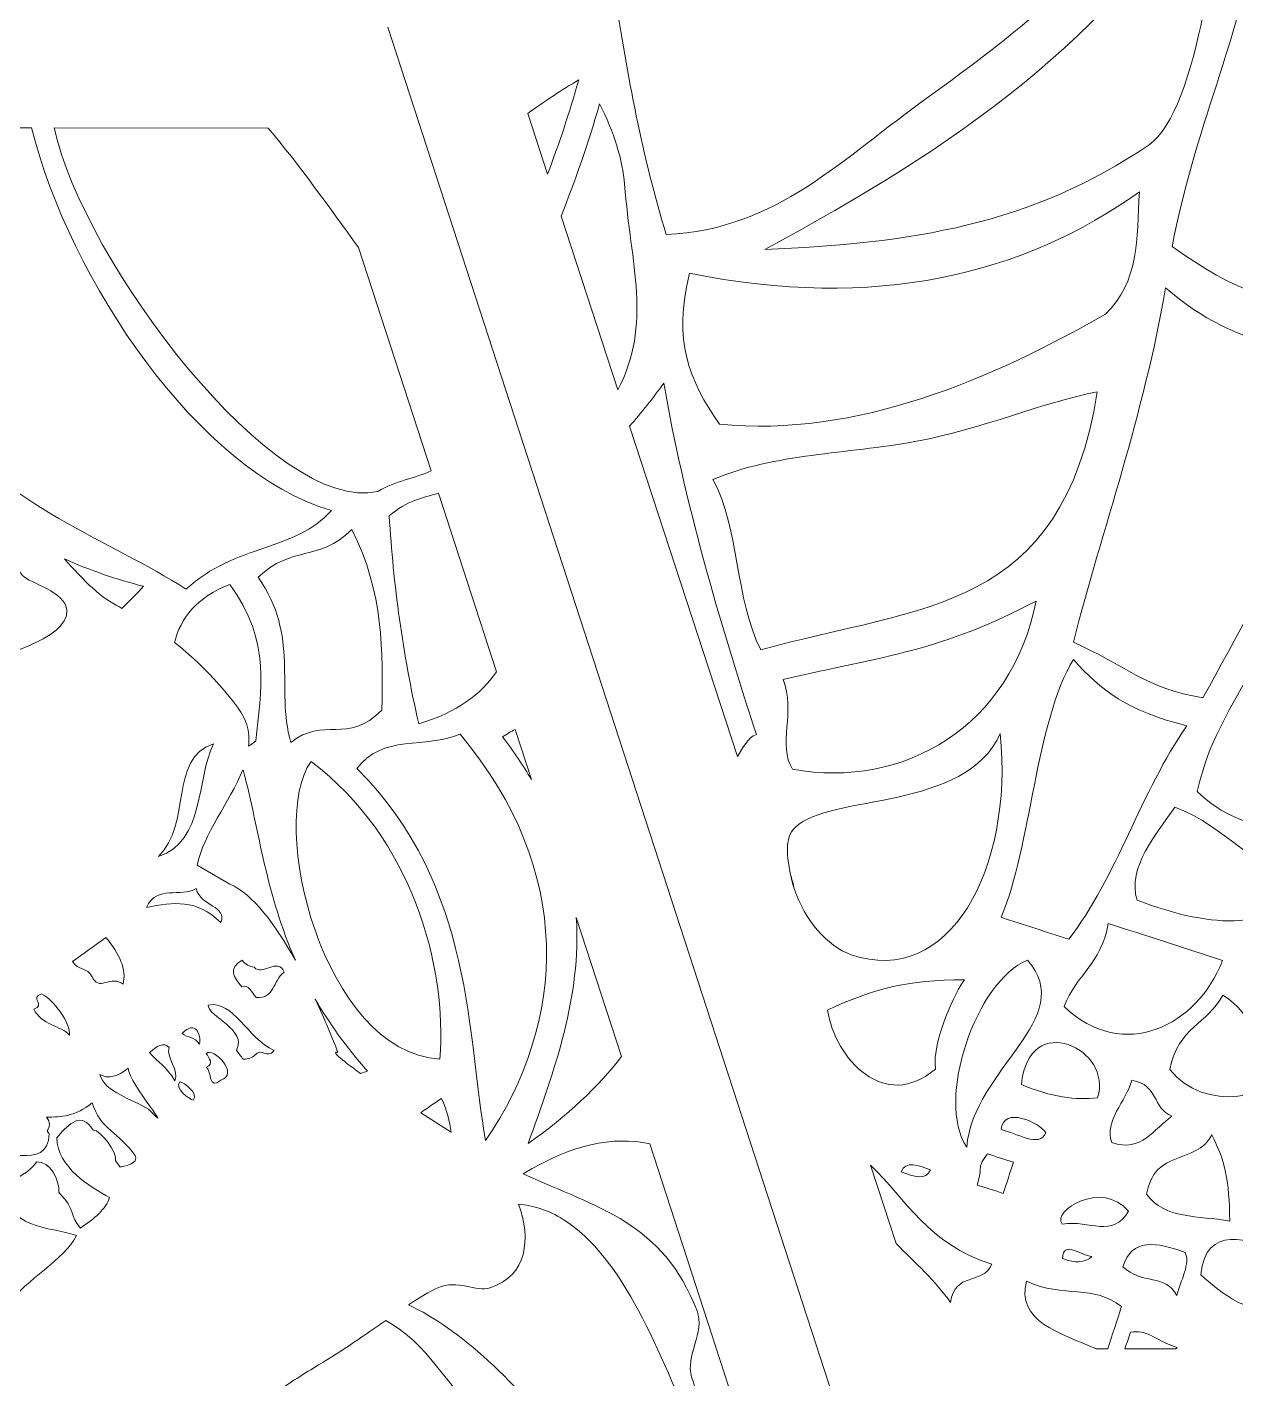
# Model space of a CAD drawing. Header units: millimetres. Extents: x -210 to 134, y -139 to 86.
# Drawn here: x -62.95 to -38.76, y -35.09 to -8.03 of the extents above; entities that cross this region are included whole.
import ezdxf

# ---------------------------------------------------------------- set-up
doc = ezdxf.new("R2010")
doc.units = ezdxf.units.MM
doc.header["$MEASUREMENT"] = 0
doc.layers.add('Side 1 Detail', color=7, linetype='Continuous')
doc.layers.add('Side 1 Scoring', color=7, linetype='Continuous')

msp = doc.modelspace()

# ---------------------------------------------------------------- linework, layer by layer
at = {"layer": 'Side 1 Detail', "color": 250, "lineweight": 9}
for points, knots in [([(-50.1583, -12.1824), (-47.9421, -12.0773), (-46.6474, -10.6686), (-44.8925, -9.4126), (-44.8925, -9.4126), (-42.5795, -7.7575), (-40.6751, -6.057), (-39.0269, -3.7361), (-39.0269, -3.7361), (-42.4372, -5.163), (-45.7241, -6.6379), (-49.739, -6.2823)], [0, 0, 0, 0, 0.25, 0.25, 0.25, 0.25, 0.5, 0.5, 0.5, 0.5, 1, 1, 1, 1]), ([(-40.4966, -10.3817), (-39.5168, -9.7068), (-39.0583, -6.0136), (-39.1231, -4.7393), (-39.1231, -4.7393), (-41.2807, -8.2846), (-44.3485, -10.4123), (-48.1863, -12.4783), (-48.1863, -12.4783), (-45.2873, -12.3657), (-42.8231, -11.9833), (-40.4966, -10.3817)], [0, 0, 0, 0, 0.25, 0.25, 0.25, 0.25, 0.5, 0.5, 0.5, 0.5, 1, 1, 1, 1]), ([(-33.3325, -7.4251), (-34.344, -7.3979), (-35.4075, -6.7082), (-36.2392, -6.8246), (-36.2392, -6.8246), (-36.6646, -6.2321), (-37.7605, -5.9812), (-38.1853, -5.388), (-38.1853, -5.388), (-38.6238, -8.2181), (-39.5093, -9.7578), (-40.0343, -12.4167), (-40.0343, -12.4167), (-35.1264, -16.0247), (-32.7565, -10.7716), (-31.0202, -7.0272), (-31.0202, -7.0272), (-31.8105, -6.9342), (-32.3703, -7.4499), (-33.3325, -7.4251)], [0, 0, 0, 0, 0.1666667, 0.1666667, 0.1666667, 0.1666667, 0.3333333, 0.3333333, 0.3333333, 0.3333333, 0.5, 0.5, 0.5, 0.5, 0.6666667, 0.6666667, 0.6666667, 0.6666667, 1, 1, 1, 1]), ([(-50.9906, -11.1751), (-51.0254, -10.7082), (-51.2053, -10.1188), (-51.4909, -9.5666), (-51.4909, -9.5666), (-51.7196, -10.3565), (-51.979, -11.0996), (-52.2608, -11.8093)], [0, 0, 0, 0, 0.3333333, 0.3333333, 0.3333333, 0.3333333, 1, 1, 1, 1]), ([(-64.6666, -15.8833), (-63.3823, -17.6284), (-61.299, -18.2909), (-59.7681, -19.281), (-59.7681, -19.281), (-58.77, -18.3645), (-57.5894, -18.5288), (-56.859, -17.7068), (-56.859, -17.7068), (-59.53, -16.9234), (-62.0911, -13.0886), (-62.86, -10.0468)], [0, 0, 0, 0, 0.25, 0.25, 0.25, 0.25, 0.5, 0.5, 0.5, 0.5, 1, 1, 1, 1]), ([(-62.4042, -10.047), (-61.8278, -12.7278), (-57.9756, -17.8121), (-55.9295, -17.3237), (-55.9295, -17.3237), (-55.5843, -17.1155), (-55.1657, -17.057), (-54.8629, -16.9103)], [0, 0, 0, 0, 0.3333333, 0.3333333, 0.3333333, 0.3333333, 1, 1, 1, 1]), ([(-41.3696, -13.7747), (-40.6899, -13.1284), (-40.7453, -12.2779), (-40.6882, -11.3236), (-40.6882, -11.3236), (-43.0053, -12.9868), (-45.9832, -13.7107), (-49.6929, -12.9545), (-49.6929, -12.9545), (-50.0257, -14.3091), (-49.7011, -15.1008), (-49.0927, -15.9751), (-49.0927, -15.9751), (-46.347, -16.2559), (-43.6067, -15.058), (-41.3696, -13.7747)], [0, 0, 0, 0, 0.2, 0.2, 0.2, 0.2, 0.4, 0.4, 0.4, 0.4, 0.6, 0.6, 0.6, 0.6, 1, 1, 1, 1]), ([(-42.0107, -20.3445), (-40.9913, -20.7893), (-40.5562, -21.2771), (-39.4166, -21.4525), (-39.4166, -21.4525), (-38.0306, -18.9534), (-37.0481, -16.9842), (-35.6404, -14.5278), (-35.6404, -14.5278), (-37.2365, -14.5895), (-38.6931, -14.5292), (-40.1641, -13.2469), (-40.1641, -13.2469), (-40.6058, -15.8166), (-41.4265, -18.0625), (-42.0107, -20.3445)], [0, 0, 0, 0, 0.2, 0.2, 0.2, 0.2, 0.4, 0.4, 0.4, 0.4, 0.6, 0.6, 0.6, 0.6, 1, 1, 1, 1]), ([(-48.3544, -22.1897), (-49.0972, -19.9084), (-49.8107, -17.4775), (-50.2045, -15.1545), (-50.2045, -15.1545), (-50.4242, -15.459), (-50.6544, -15.7429), (-50.8897, -16.0172)], [0, 0, 0, 0, 0.3333333, 0.3333333, 0.3333333, 0.3333333, 1, 1, 1, 1]), ([(-41.5308, -15.3306), (-42.6047, -15.5273), (-43.8131, -16.0764), (-45.1856, -16.3258), (-45.1856, -16.3258), (-46.5416, -16.5722), (-47.9751, -16.5615), (-49.2223, -17.082), (-49.2223, -17.082), (-48.6762, -18.1042), (-48.7885, -19.4623), (-48.2635, -20.4958), (-48.2635, -20.4958), (-45.0261, -19.5945), (-42.2412, -19.7547), (-41.5308, -15.3306)], [0, 0, 0, 0, 0.2, 0.2, 0.2, 0.2, 0.4, 0.4, 0.4, 0.4, 0.6, 0.6, 0.6, 0.6, 1, 1, 1, 1]), ([(-67.3567, -19.9327), (-67.5607, -19.7609), (-67.7455, -19.2957), (-68.1207, -19.145), (-68.1207, -19.145), (-68.5784, -18.9593), (-68.8937, -19.2237), (-69.0514, -19.0525), (-69.0514, -19.0525), (-69.38, -18.6964), (-68.8042, -17.8501), (-69.1995, -17.5287), (-69.1995, -17.5287), (-69.0593, -17.3477), (-68.9723, -17.4991), (-68.8397, -17.364), (-68.8397, -17.364), (-68.7783, -17.1284), (-69.1399, -17.1725), (-68.942, -16.9583), (-68.942, -16.9583), (-68.8386, -17.0465), (-68.8708, -16.8862), (-68.7535, -16.8214), (-68.7535, -16.8214), (-68.5491, -16.8555), (-68.6316, -16.974), (-68.5248, -17.1351), (-68.5248, -17.1351), (-66.7285, -16.0604), (-64.4262, -16.4953), (-63.3268, -18.3476), (-63.3268, -18.3476), (-63.1728, -18.6074), (-63.2286, -18.8037), (-63.0405, -19.0039), (-63.0405, -19.0039), (-62.8907, -19.1667), (-62.1748, -19.3272), (-62.1521, -19.7008), (-62.1521, -19.7008), (-62.1138, -20.3184), (-63.6331, -20.5986), (-64.0637, -20.899), (-64.0637, -20.899), (-64.0389, -20.7865), (-64.1116, -20.3795), (-64.3204, -20.4133), (-64.3204, -20.4133), (-64.0348, -22.136), (-66.3296, -20.8002), (-67.3567, -19.9327)], [0, 0, 0, 0, 0.0714286, 0.0714286, 0.0714286, 0.0714286, 0.1428571, 0.1428571, 0.1428571, 0.1428571, 0.2142857, 0.2142857, 0.2142857, 0.2142857, 0.2857143, 0.2857143, 0.2857143, 0.2857143, 0.3571429, 0.3571429, 0.3571429, 0.3571429, 0.4285714, 0.4285714, 0.4285714, 0.4285714, 0.5, 0.5, 0.5, 0.5, 0.5714286, 0.5714286, 0.5714286, 0.5714286, 0.6428571, 0.6428571, 0.6428571, 0.6428571, 0.7142857, 0.7142857, 0.7142857, 0.7142857, 0.7857143, 0.7857143, 0.7857143, 0.7857143, 0.8571429, 0.8571429, 0.8571429, 0.8571429, 1, 1, 1, 1]), ([(-54.7165, -17.3614), (-55.0362, -17.4536), (-55.3497, -17.5075), (-55.7028, -17.8126), (-55.7028, -17.8126), (-55.6146, -19.1823), (-55.4379, -20.5662), (-55.1092, -21.9741)], [0, 0, 0, 0, 0.3333333, 0.3333333, 0.3333333, 0.3333333, 1, 1, 1, 1]), ([(-55.8493, -21.7), (-55.8286, -20.5302), (-55.8027, -19.3616), (-56.4497, -18.0847), (-56.4497, -18.0847), (-57.1287, -18.7512), (-57.6462, -18.392), (-58.3221, -19.0408), (-58.3221, -19.0408), (-57.4932, -20.2398), (-57.9745, -21.2339), (-57.6731, -22.3501), (-57.6731, -22.3501), (-57.0151, -21.8209), (-56.5331, -22.3983), (-55.8493, -21.7)], [0, 0, 0, 0, 0.2, 0.2, 0.2, 0.2, 0.4, 0.4, 0.4, 0.4, 0.6, 0.6, 0.6, 0.6, 1, 1, 1, 1]), ([(-61.0551, -19.6653), (-60.9097, -19.528), (-60.764, -19.384), (-60.619, -19.2233), (-60.619, -19.2233), (-61.1516, -19.0871), (-61.6846, -18.9033), (-62.2024, -18.6737), (-62.2024, -18.6737), (-61.8186, -19.1045), (-61.4551, -19.471), (-61.1023, -19.6333), (-61.1023, -19.6333), (-61.1023, -19.6333), (-61.0823, -19.6467), (-61.0551, -19.6653)], [0, 0, 0, 0, 0.2, 0.2, 0.2, 0.2, 0.4, 0.4, 0.4, 0.4, 0.6, 0.6, 0.6, 0.6, 1, 1, 1, 1]), ([(-58.5485, -21.9984), (-58.5078, -22.1386), (-58.5009, -22.2793), (-58.5144, -22.4205), (-58.5144, -22.4205), (-58.4672, -22.3914), (-58.421, -22.3604), (-58.3718, -22.3179), (-58.3718, -22.3179), (-58.2701, -21.3173), (-58.0476, -20.3354), (-58.8923, -19.1844), (-58.8923, -19.1844), (-59.5579, -19.4428), (-59.8766, -19.8619), (-59.9989, -20.3489), (-59.9989, -20.3489), (-59.4139, -20.7955), (-58.6598, -21.6191), (-58.5485, -21.9984)], [0, 0, 0, 0, 0.1666667, 0.1666667, 0.1666667, 0.1666667, 0.3333333, 0.3333333, 0.3333333, 0.3333333, 0.5, 0.5, 0.5, 0.5, 0.6666667, 0.6666667, 0.6666667, 0.6666667, 1, 1, 1, 1]), ([(-42.7573, -19.5181), (-44.6547, -20.5192), (-45.7482, -20.6102), (-47.817, -21.087), (-47.817, -21.087), (-47.5617, -21.7243), (-47.9317, -22.4009), (-47.6313, -22.8839), (-47.6313, -22.8839), (-45.3937, -23.2966), (-43.2426, -22.0127), (-42.7573, -19.5181)], [0, 0, 0, 0, 0.25, 0.25, 0.25, 0.25, 0.5, 0.5, 0.5, 0.5, 1, 1, 1, 1]), ([(-42.0083, -20.6901), (-42.7707, -21.9334), (-42.8507, -24.4187), (-43.4545, -25.8495), (-43.4545, -25.8495), (-43.0043, -25.9959), (-42.5544, -26.142), (-42.1041, -26.2884), (-42.1041, -26.2884), (-41.1419, -25.0571), (-40.6592, -23.3287), (-39.7391, -22.0158), (-39.7391, -22.0158), (-40.9224, -21.7226), (-41.4602, -21.3067), (-42.0083, -20.6901)], [0, 0, 0, 0, 0.2, 0.2, 0.2, 0.2, 0.4, 0.4, 0.4, 0.4, 0.6, 0.6, 0.6, 0.6, 1, 1, 1, 1]), ([(-34.8404, -22.6745), (-36.5537, -22.2755), (-37.5345, -21.5035), (-38.3114, -20.6271), (-38.3114, -20.6271), (-38.7352, -21.498), (-39.2646, -22.1604), (-39.5351, -23.3318), (-39.5351, -23.3318), (-38.6215, -24.2344), (-36.8417, -24.4091), (-35.9226, -23.8827), (-35.9226, -23.8827), (-35.9226, -23.8827), (-35.2111, -22.9807), (-34.8404, -22.6745)], [0, 0, 0, 0, 0.2, 0.2, 0.2, 0.2, 0.4, 0.4, 0.4, 0.4, 0.6, 0.6, 0.6, 0.6, 1, 1, 1, 1]), ([(-56.3474, -22.8732), (-53.9772, -25.2438), (-54.1494, -28.2702), (-53.7725, -30.3207), (-53.7725, -30.3207), (-52.1502, -27.9424), (-51.9825, -24.9239), (-54.2834, -22.1835), (-54.2834, -22.1835), (-54.9607, -22.476), (-55.8541, -22.1799), (-56.3474, -22.8732)], [0, 0, 0, 0, 0.25, 0.25, 0.25, 0.25, 0.5, 0.5, 0.5, 0.5, 1, 1, 1, 1]), ([(-53.1807, -22.0883), (-53.2627, -22.1276), (-53.346, -22.1773), (-53.4311, -22.2395), (-53.4311, -22.2395), (-53.2075, -22.5296), (-53.0215, -22.8126), (-52.8544, -23.093)], [0, 0, 0, 0, 0.3333333, 0.3333333, 0.3333333, 0.3333333, 1, 1, 1, 1]), ([(-46.4552, -26.5981), (-44.5018, -27.2661), (-43.2057, -24.8972), (-43.4724, -22.1677), (-43.4724, -22.1677), (-44.169, -23.7373), (-46.8806, -23.3676), (-47.5803, -24.0497), (-47.5803, -24.0497), (-47.8025, -24.2664), (-47.7329, -24.6544), (-47.6747, -24.9758), (-47.6747, -24.9758), (-47.6437, -25.0795), (-47.6162, -25.1838), (-47.592, -25.2896), (-47.592, -25.2896), (-47.3895, -25.8915), (-46.9385, -26.4324), (-46.4552, -26.5981)], [0, 0, 0, 0, 0.1666667, 0.1666667, 0.1666667, 0.1666667, 0.3333333, 0.3333333, 0.3333333, 0.3333333, 0.5, 0.5, 0.5, 0.5, 0.6666667, 0.6666667, 0.6666667, 0.6666667, 1, 1, 1, 1]), ([(-60.3213, -24.6294), (-59.6402, -23.9889), (-60.1219, -22.6708), (-59.2185, -22.3773), (-59.2185, -22.3773), (-59.562, -23.0706), (-59.3911, -24.3389), (-60.3213, -24.6294)], [0, 0, 0, 0, 0.3333333, 0.3333333, 0.3333333, 0.3333333, 1, 1, 1, 1]), ([(-54.6879, -28.6894), (-54.5422, -26.8162), (-55.2367, -24.273), (-57.2638, -22.7282), (-57.2638, -22.7282), (-58.1409, -23.9369), (-57.0361, -28.5414), (-54.6879, -28.6894)], [0, 0, 0, 0, 0.3333333, 0.3333333, 0.3333333, 0.3333333, 1, 1, 1, 1]), ([(-58.8889, -25.1873), (-58.4313, -25.3773), (-57.9693, -26.0134), (-57.5794, -26.7104), (-57.5794, -26.7104), (-58.1564, -25.405), (-58.2935, -24.1696), (-58.6212, -22.9042), (-58.6212, -22.9042), (-58.628, -22.9077), (-58.6339, -22.9103), (-58.6405, -22.9128), (-58.6405, -22.9128), (-58.8923, -23.545), (-59.4232, -24.1812), (-59.5438, -24.8087)], [0, 0, 0, 0, 0.2, 0.2, 0.2, 0.2, 0.4, 0.4, 0.4, 0.4, 0.6, 0.6, 0.6, 0.6, 1, 1, 1, 1]), ([(-40.734, -25.5063), (-39.1578, -26.1037), (-37.9986, -26.1202), (-37.241, -25.1112), (-37.241, -25.1112), (-38.5818, -24.8404), (-38.895, -24.0463), (-39.9816, -23.646), (-39.9816, -23.646), (-40.3464, -24.1862), (-40.941, -24.8514), (-40.734, -25.5063)], [0, 0, 0, 0, 0.25, 0.25, 0.25, 0.25, 0.5, 0.5, 0.5, 0.5, 1, 1, 1, 1]), ([(-47.6747, -24.9758), (-47.6558, -25.0812), (-47.6265, -25.1856), (-47.592, -25.2896), (-47.592, -25.2896), (-47.6162, -25.1838), (-47.6437, -25.0795), (-47.6747, -24.9758)], [0, 0, 0, 0, 0.3333333, 0.3333333, 0.3333333, 0.3333333, 1, 1, 1, 1]), ([(-59.0715, -25.9547), (-59.5572, -25.4851), (-60.0199, -25.5392), (-60.5607, -25.6515), (-60.5607, -25.6515), (-60.3447, -25.1877), (-59.8817, -25.4641), (-59.5648, -25.2745), (-59.5648, -25.2745), (-59.4704, -25.6374), (-58.9378, -25.6167), (-59.0715, -25.9547)], [0, 0, 0, 0, 0.25, 0.25, 0.25, 0.25, 0.5, 0.5, 0.5, 0.5, 1, 1, 1, 1]), ([(-41.3117, -25.9711), (-41.4585, -26.8175), (-41.9522, -26.9826), (-42.1975, -27.6368), (-42.1975, -27.6368), (-41.0048, -28.7654), (-39.5265, -28.0226), (-39.0252, -26.7142), (-39.0252, -26.7142), (-39.7876, -26.4665), (-40.5497, -26.2188), (-41.3117, -25.9711)], [0, 0, 0, 0, 0.25, 0.25, 0.25, 0.25, 0.5, 0.5, 0.5, 0.5, 1, 1, 1, 1]), ([(-61.0279, -27.1898), (-61.1309, -27.0976), (-61.2611, -27.1279), (-61.391, -27.1577), (-61.391, -27.1577), (-61.494, -27.1989), (-61.5805, -27.1701), (-61.6436, -27.0435), (-61.6436, -27.0435), (-61.7531, -26.8423), (-61.925, -26.9212), (-62.0377, -26.7366), (-62.0377, -26.7366), (-61.8144, -26.5752), (-61.5925, -26.4138), (-61.37, -26.2511), (-61.37, -26.2511), (-61.1044, -26.5781), (-60.948, -26.8944), (-61.0279, -27.1898)], [0, 0, 0, 0, 0.1666667, 0.1666667, 0.1666667, 0.1666667, 0.3333333, 0.3333333, 0.3333333, 0.3333333, 0.5, 0.5, 0.5, 0.5, 0.6666667, 0.6666667, 0.6666667, 0.6666667, 1, 1, 1, 1]), ([(-57.805, -26.9462), (-58.0438, -27.1309), (-57.9821, -27.4752), (-58.3614, -27.4561), (-58.3614, -27.4561), (-58.4517, -27.3632), (-58.5161, -27.1784), (-58.6494, -27.2413), (-58.6494, -27.2413), (-58.8113, -27.0546), (-58.9364, -26.8697), (-58.6422, -26.7049), (-58.6422, -26.7049), (-58.5764, -26.8036), (-58.4899, -26.8277), (-58.4034, -26.8504), (-58.4034, -26.8504), (-58.246, -27.0358), (-57.9291, -26.6386), (-57.805, -26.9462)], [0, 0, 0, 0, 0.1666667, 0.1666667, 0.1666667, 0.1666667, 0.3333333, 0.3333333, 0.3333333, 0.3333333, 0.5, 0.5, 0.5, 0.5, 0.6666667, 0.6666667, 0.6666667, 0.6666667, 1, 1, 1, 1]), ([(-42.9299, -26.7097), (-43.9578, -27.1217), (-44.7712, -29.5099), (-44.1452, -30.45), (-44.1452, -30.45), (-44.0136, -28.8829), (-41.9026, -27.8621), (-42.9299, -26.7097)], [0, 0, 0, 0, 0.3333333, 0.3333333, 0.3333333, 0.3333333, 1, 1, 1, 1]), ([(-44.7715, -28.8866), (-44.8477, -28.3323), (-44.3413, -27.2899), (-44.1917, -27.1018), (-44.1917, -27.1018), (-45.3214, -27.0959), (-46.0204, -27.2805), (-46.9302, -27.7071), (-46.9302, -27.7071), (-46.7776, -28.692), (-45.7813, -29.7555), (-44.7715, -28.8866)], [0, 0, 0, 0, 0.25, 0.25, 0.25, 0.25, 0.5, 0.5, 0.5, 0.5, 1, 1, 1, 1]), ([(-62.8142, -27.6854), (-62.5606, -27.617), (-62.911, -27.4533), (-62.6581, -27.3844), (-62.6581, -27.3844), (-62.4401, -27.4723), (-62.058, -27.9897), (-62.1004, -28.2071), (-62.1004, -28.2071), (-62.2685, -28.0181), (-62.6664, -28.0037), (-62.8142, -27.6854)], [0, 0, 0, 0, 0.25, 0.25, 0.25, 0.25, 0.5, 0.5, 0.5, 0.5, 1, 1, 1, 1]), ([(-58.3986, -28.6191), (-58.4813, -28.6832), (-58.554, -28.6875), (-58.627, -28.6915), (-58.627, -28.6915), (-58.6715, -28.6305), (-58.7162, -28.5689), (-58.7603, -28.5082), (-58.7603, -28.5082), (-58.5264, -28.1045), (-59.336, -27.833), (-59.3212, -27.6061), (-59.3212, -27.6061), (-58.8065, -27.5138), (-58.5526, -28.2593), (-58.0038, -28.5189), (-58.0038, -28.5189), (-58.1588, -28.7018), (-58.2432, -28.4366), (-58.3986, -28.6191)], [0, 0, 0, 0, 0.1666667, 0.1666667, 0.1666667, 0.1666667, 0.3333333, 0.3333333, 0.3333333, 0.3333333, 0.5, 0.5, 0.5, 0.5, 0.6666667, 0.6666667, 0.6666667, 0.6666667, 1, 1, 1, 1]), ([(-56.2744, -28.9743), (-56.2272, -28.9597), (-56.18, -28.9471), (-56.1335, -28.9304), (-56.1335, -28.9304), (-56.572, -28.436), (-56.9096, -27.9574), (-57.1814, -27.4902), (-57.1814, -27.4902), (-56.9899, -27.8983), (-56.8328, -28.2796), (-56.7291, -28.5527), (-56.7291, -28.5527), (-56.8638, -28.5172), (-56.6899, -28.6813), (-56.2744, -28.9743)], [0, 0, 0, 0, 0.2, 0.2, 0.2, 0.2, 0.4, 0.4, 0.4, 0.4, 0.6, 0.6, 0.6, 0.6, 1, 1, 1, 1]), ([(-37.5235, -28.8105), (-38.3941, -28.5311), (-38.3669, -27.7945), (-39.0204, -27.4053), (-39.0204, -27.4053), (-39.327, -27.994), (-39.911, -28.0392), (-40.0801, -28.8991), (-40.0801, -28.8991), (-39.3904, -29.77), (-37.9851, -29.4813), (-37.5235, -28.8105)], [0, 0, 0, 0, 0.25, 0.25, 0.25, 0.25, 0.5, 0.5, 0.5, 0.5, 1, 1, 1, 1]), ([(-43.0494, -29.1978), (-42.4603, -29.4458), (-41.9611, -29.5188), (-41.527, -29.4627), (-41.527, -29.4627), (-41.207, -28.4915), (-42.9078, -27.6833), (-43.0494, -29.1978)], [0, 0, 0, 0, 0.3333333, 0.3333333, 0.3333333, 0.3333333, 1, 1, 1, 1]), ([(-59.8445, -28.1739), (-59.5858, -27.8983), (-59.4559, -28.1907), (-59.4997, -28.3906), (-59.4997, -28.3906), (-59.6006, -28.2317), (-59.7332, -28.271), (-59.8445, -28.1739)], [0, 0, 0, 0, 0.3333333, 0.3333333, 0.3333333, 0.3333333, 1, 1, 1, 1]), ([(-59.9947, -29.124), (-60.148, -28.8381), (-60.3334, -28.7518), (-60.5008, -28.5566), (-60.5008, -28.5566), (-60.3551, -28.4371), (-60.2121, -28.3292), (-60.1057, -28.4572), (-60.1057, -28.4572), (-60.1711, -28.6632), (-59.8907, -28.924), (-59.9947, -29.124)], [0, 0, 0, 0, 0.25, 0.25, 0.25, 0.25, 0.5, 0.5, 0.5, 0.5, 1, 1, 1, 1]), ([(-59.0718, -29.1085), (-59.3123, -29.3171), (-59.2606, -28.9402), (-59.3557, -28.847), (-59.3557, -28.847), (-59.2041, -28.78), (-59.3019, -28.6746), (-59.366, -28.5745), (-59.366, -28.5745), (-59.2172, -28.4398), (-58.689, -29.0012), (-59.0718, -29.1085)], [0, 0, 0, 0, 0.25, 0.25, 0.25, 0.25, 0.5, 0.5, 0.5, 0.5, 1, 1, 1, 1]), ([(-60.518, -29.6909), (-60.8133, -29.5002), (-61.4013, -29.3547), (-61.4909, -28.9957), (-61.4909, -28.9957), (-61.3259, -29.0939), (-61.1368, -29.04), (-60.9287, -28.8679), (-60.9287, -28.8679), (-60.9073, -29.1883), (-59.9275, -30.3009), (-60.518, -29.6909)], [0, 0, 0, 0, 0.25, 0.25, 0.25, 0.25, 0.5, 0.5, 0.5, 0.5, 1, 1, 1, 1]), ([(-59.6223, -29.508), (-59.7012, -29.5012), (-60.0064, -29.2653), (-59.8897, -29.1412), (-59.8897, -29.1412), (-59.8108, -29.1488), (-59.5048, -29.3834), (-59.6223, -29.508)], [0, 0, 0, 0, 0.3333333, 0.3333333, 0.3333333, 0.3333333, 1, 1, 1, 1]), ([(-40.8384, -29.112), (-40.9586, -29.533), (-41.3992, -29.9295), (-41.2435, -30.3591), (-41.2435, -30.3591), (-40.6458, -30.5679), (-40.4015, -30.0835), (-40.0381, -29.8313), (-40.0381, -29.8313), (-40.4456, -29.6635), (-40.2909, -29.2088), (-40.8384, -29.112)], [0, 0, 0, 0, 0.25, 0.25, 0.25, 0.25, 0.5, 0.5, 0.5, 0.5, 1, 1, 1, 1]), ([(-63.7385, -30.8021), (-63.5501, -30.3384), (-62.5307, -30.9873), (-62.5038, -30.186), (-62.5038, -30.186), (-62.5186, -30.1656), (-62.5331, -30.145), (-62.5486, -30.1248), (-62.5486, -30.1248), (-62.4917, -30.0435), (-62.479, -29.9555), (-62.5596, -29.8526), (-62.5596, -29.8526), (-62.2695, -29.8454), (-61.9794, -29.8399), (-61.647, -29.5636), (-61.647, -29.5636), (-61.4775, -30.1041), (-61.1047, -30.1545), (-60.7857, -30.6206), (-60.7857, -30.6206), (-60.6972, -30.7751), (-61.0289, -30.8518), (-61.091, -30.8424), (-61.091, -30.8424), (-61.1213, -30.8021), (-61.1513, -30.7609), (-61.1805, -30.7201), (-61.1805, -30.7201), (-61.1271, -30.5808), (-61.4754, -30.101), (-61.6253, -30.1084), (-61.6253, -30.1084), (-61.6401, -30.0881), (-61.6546, -30.0678), (-61.6697, -30.0471), (-61.6697, -30.0471), (-61.9057, -29.735), (-62.1568, -30.0401), (-62.3536, -30.2638), (-62.3536, -30.2638), (-62.3357, -30.8653), (-61.6938, -31.239), (-61.297, -31.4593), (-61.297, -31.4593), (-61.3631, -31.6848), (-61.6012, -31.8809), (-61.8816, -32.0717), (-61.8816, -32.0717), (-62.0801, -31.842), (-62.0194, -31.6524), (-62.265, -31.4155), (-62.265, -31.4155), (-62.2799, -31.3949), (-62.2947, -31.3745), (-62.3098, -31.3542), (-62.3098, -31.3542), (-62.3009, -31.1137), (-62.4869, -30.7324), (-62.7542, -30.7422), (-62.7542, -30.7422), (-62.9599, -31.0066), (-63.0674, -31.0038), (-63.3661, -31.1866), (-63.3661, -31.1866), (-63.3971, -32.1249), (-62.5041, -32.0258), (-61.9598, -32.2215), (-61.9598, -32.2215), (-62.2058, -32.7062), (-62.9699, -33.1083), (-63.3113, -33.5777), (-63.3113, -33.5777), (-63.3327, -33.5928), (-63.3523, -33.6071), (-63.373, -33.6225), (-63.373, -33.6225), (-64.0878, -34.1835), (-64.7765, -35.1311), (-65.6257, -35.5393), (-65.6257, -35.5393), (-65.5475, -35.6423), (-65.5565, -35.7314), (-65.6144, -35.8122), (-65.6144, -35.8122), (-67.7398, -36.1287), (-68.8779, -33.3467), (-70.6792, -32.5729), (-70.6792, -32.5729), (-70.7543, -32.3547), (-70.761, -32.345), (-70.9456, -32.2056), (-70.9456, -32.2056), (-71.1462, -32.2169), (-71.3528, -32.267), (-71.5858, -32.4838), (-71.5858, -32.4838), (-71.3384, -33.5535), (-70.2477, -34.8289), (-71.2094, -35.575), (-71.2094, -35.575), (-71.5694, -35.8566), (-71.9676, -35.8759), (-72.4098, -35.9811), (-72.4098, -35.9811), (-72.4386, -36.3301), (-72.6441, -36.3315), (-72.6327, -36.7041), (-72.6327, -36.7041), (-73.2043, -36.4328), (-73.822, -35.8733), (-74.4505, -35.9212), (-74.4505, -35.9212), (-74.4505, -35.9212), (-75.3707, -35.8662), (-75.4913, -35.6024), (-75.4913, -35.6024), (-75.5565, -35.2305), (-75.6289, -34.858), (-75.1125, -34.5781), (-75.1125, -34.5781), (-75.2412, -33.4223), (-73.8351, -33.2118), (-72.8872, -32.4938), (-72.8872, -32.4938), (-72.2433, -32.0074), (-71.5735, -31.7592), (-71.1017, -31.4768), (-71.1017, -31.4768), (-70.6809, -31.2266), (-70.4411, -30.6928), (-70.0725, -30.4488), (-70.0725, -30.4488), (-69.3631, -29.9808), (-68.2731, -30.1324), (-67.7255, -30.3341), (-67.7255, -30.3341), (-67.5047, -30.8202), (-67.5617, -31.2627), (-67.987, -31.6463), (-67.987, -31.6463), (-67.7067, -31.9071), (-67.848, -32.1014), (-67.7706, -32.3297), (-67.7706, -32.3297), (-67.4346, -32.5974), (-67.0603, -32.6265), (-66.7202, -32.8754), (-66.7202, -32.8754), (-66.5201, -32.7488), (-66.2173, -33.5554), (-65.7363, -33.8431), (-65.7363, -33.8431), (-65.6065, -33.7194), (-65.5775, -33.5796), (-65.3522, -33.4709), (-65.3522, -33.4709), (-65.3115, -33.2462), (-65.4001, -33.4007), (-65.5093, -33.1858), (-65.5093, -33.1858), (-65.307, -33.1675), (-65.2399, -33.2132), (-65.0473, -33.2492), (-65.0473, -33.2492), (-64.9481, -32.9753), (-64.7365, -32.7202), (-64.8065, -32.4206), (-64.8065, -32.4206), (-64.6242, -32.2945), (-64.4785, -32.3948), (-64.3232, -32.4428), (-64.3232, -32.4428), (-64.2811, -32.2143), (-64.4179, -31.9585), (-64.2673, -31.7473), (-64.2673, -31.7473), (-64.1006, -31.6015), (-63.9783, -31.7492), (-63.8108, -31.6031), (-63.8108, -31.6031), (-63.8108, -31.6031), (-63.8143, -30.9882), (-63.7385, -30.8021)], [0, 0, 0, 0, 0.0212766, 0.0212766, 0.0212766, 0.0212766, 0.0425532, 0.0425532, 0.0425532, 0.0425532, 0.0638298, 0.0638298, 0.0638298, 0.0638298, 0.0851064, 0.0851064, 0.0851064, 0.0851064, 0.106383, 0.106383, 0.106383, 0.106383, 0.1276596, 0.1276596, 0.1276596, 0.1276596, 0.1489362, 0.1489362, 0.1489362, 0.1489362, 0.1702128, 0.1702128, 0.1702128, 0.1702128, 0.1914894, 0.1914894, 0.1914894, 0.1914894, 0.212766, 0.212766, 0.212766, 0.212766, 0.2340426, 0.2340426, 0.2340426, 0.2340426, 0.2553191, 0.2553191, 0.2553191, 0.2553191, 0.2765957, 0.2765957, 0.2765957, 0.2765957, 0.2978723, 0.2978723, 0.2978723, 0.2978723, 0.3191489, 0.3191489, 0.3191489, 0.3191489, 0.3404255, 0.3404255, 0.3404255, 0.3404255, 0.3617021, 0.3617021, 0.3617021, 0.3617021, 0.3829787, 0.3829787, 0.3829787, 0.3829787, 0.4042553, 0.4042553, 0.4042553, 0.4042553, 0.4255319, 0.4255319, 0.4255319, 0.4255319, 0.4468085, 0.4468085, 0.4468085, 0.4468085, 0.4680851, 0.4680851, 0.4680851, 0.4680851, 0.4893617, 0.4893617, 0.4893617, 0.4893617, 0.5106383, 0.5106383, 0.5106383, 0.5106383, 0.5319149, 0.5319149, 0.5319149, 0.5319149, 0.5531915, 0.5531915, 0.5531915, 0.5531915, 0.5744681, 0.5744681, 0.5744681, 0.5744681, 0.5957447, 0.5957447, 0.5957447, 0.5957447, 0.6170213, 0.6170213, 0.6170213, 0.6170213, 0.6382979, 0.6382979, 0.6382979, 0.6382979, 0.6595745, 0.6595745, 0.6595745, 0.6595745, 0.6808511, 0.6808511, 0.6808511, 0.6808511, 0.7021277, 0.7021277, 0.7021277, 0.7021277, 0.7234043, 0.7234043, 0.7234043, 0.7234043, 0.7446809, 0.7446809, 0.7446809, 0.7446809, 0.7659574, 0.7659574, 0.7659574, 0.7659574, 0.787234, 0.787234, 0.787234, 0.787234, 0.8085106, 0.8085106, 0.8085106, 0.8085106, 0.8297872, 0.8297872, 0.8297872, 0.8297872, 0.8510638, 0.8510638, 0.8510638, 0.8510638, 0.8723404, 0.8723404, 0.8723404, 0.8723404, 0.893617, 0.893617, 0.893617, 0.893617, 0.9148936, 0.9148936, 0.9148936, 0.9148936, 0.9361702, 0.9361702, 0.9361702, 0.9361702, 0.9574468, 0.9574468, 0.9574468, 0.9574468, 1, 1, 1, 1]), ([(-42.5585, -30.1617), (-42.686, -29.9615), (-43.4111, -29.6191), (-43.4569, -30.099), (-43.4569, -30.099), (-43.1325, -30.1693), (-42.6863, -30.4772), (-42.5585, -30.1617)], [0, 0, 0, 0, 0.3333333, 0.3333333, 0.3333333, 0.3333333, 1, 1, 1, 1]), ([(-50.4856, -30.3835), (-51.2263, -30.2302), (-52.0558, -30.3861), (-53.0174, -30.9873), (-53.0174, -30.9873), (-51.5039, -31.6767), (-50.2282, -31.9545), (-49.5409, -33.7294)], [0, 0, 0, 0, 0.3333333, 0.3333333, 0.3333333, 0.3333333, 1, 1, 1, 1]), ([(-39.2409, -30.2058), (-39.563, -30.8218), (-40.3798, -30.4659), (-40.5449, -31.3902), (-40.5449, -31.3902), (-40.1873, -31.9028), (-39.4996, -31.8153), (-38.8823, -31.9304), (-38.8823, -31.9304), (-38.8864, -31.1249), (-38.9787, -30.7081), (-39.2409, -30.2058)], [0, 0, 0, 0, 0.25, 0.25, 0.25, 0.25, 0.5, 0.5, 0.5, 0.5, 1, 1, 1, 1]), ([(-49.2601, -36.1003), (-49.2601, -36.1003), (-48.7485, -35.7271), (-48.7485, -35.7271), (-48.7485, -35.7271), (-48.7485, -35.7271), (-50.4856, -30.3835), (-50.4856, -30.3835)], [0, 0, 0, 0, 0.3333333, 0.3333333, 0.3333333, 0.3333333, 1, 1, 1, 1]), ([(-44.8677, -30.9051), (-45.1205, -30.8062), (-45.3658, -30.7215), (-45.4547, -30.9441), (-45.4547, -30.9441), (-45.2018, -31.0429), (-44.9569, -31.1273), (-44.8677, -30.9051)], [0, 0, 0, 0, 0.3333333, 0.3333333, 0.3333333, 0.3333333, 1, 1, 1, 1]), ([(-43.4128, -31.3778), (-43.3453, -31.1701), (-43.2774, -30.9616), (-43.2099, -30.7539), (-43.2099, -30.7539), (-43.3835, -30.6977), (-43.5565, -30.6412), (-43.7297, -30.5851), (-43.7297, -30.5851), (-43.9526, -30.8748), (-43.8155, -30.8173), (-43.9323, -31.209), (-43.9323, -31.209), (-43.759, -31.2651), (-43.5861, -31.3213), (-43.4128, -31.3778)], [0, 0, 0, 0, 0.2, 0.2, 0.2, 0.2, 0.4, 0.4, 0.4, 0.4, 0.6, 0.6, 0.6, 0.6, 1, 1, 1, 1]), ([(-42.2333, -31.9907), (-41.6714, -31.9021), (-41.2287, -32.2911), (-40.9073, -31.7302), (-40.9073, -31.7302), (-41.4371, -31.1012), (-42.4545, -31.7306), (-42.2333, -31.9907)], [0, 0, 0, 0, 0.3333333, 0.3333333, 0.3333333, 0.3333333, 1, 1, 1, 1]), ([(-52.2226, -31.8963), (-52.5199, -31.7087), (-52.8193, -31.6164), (-53.1142, -31.5938), (-53.1142, -31.5938), (-52.8575, -32.2837), (-52.9375, -33.0294), (-53.6833, -33.2676), (-53.6833, -33.2676), (-53.9637, -33.3562), (-54.3293, -33.0924), (-54.7275, -33.2662), (-54.7275, -33.2662), (-54.8901, -33.3379), (-55.091, -33.461), (-55.3159, -33.6099), (-55.3159, -33.6099), (-54.2893, -34.0841), (-53.1855, -35.1157), (-52.0231, -36.6137)], [0, 0, 0, 0, 0.1666667, 0.1666667, 0.1666667, 0.1666667, 0.3333333, 0.3333333, 0.3333333, 0.3333333, 0.5, 0.5, 0.5, 0.5, 0.6666667, 0.6666667, 0.6666667, 0.6666667, 1, 1, 1, 1]), ([(-39.4614, -33.0063), (-39.0852, -33.3498), (-38.393, -33.902), (-37.8322, -33.6502), (-37.8322, -33.6502), (-38.0365, -33.1276), (-37.8566, -32.936), (-37.8067, -32.5095), (-37.8067, -32.5095), (-38.5419, -32.3149), (-39.3483, -31.9797), (-39.4614, -33.0063)], [0, 0, 0, 0, 0.25, 0.25, 0.25, 0.25, 0.5, 0.5, 0.5, 0.5, 1, 1, 1, 1]), ([(-45.5577, -32.3814), (-45.1736, -32.7644), (-44.7698, -33.1375), (-44.4677, -33.5627), (-44.4677, -33.5627), (-44.3833, -32.9329), (-43.8297, -33.2257), (-43.644, -32.7958)], [0, 0, 0, 0, 0.3333333, 0.3333333, 0.3333333, 0.3333333, 1, 1, 1, 1]), ([(-41.6411, -32.6425), (-41.8523, -32.6246), (-42.2212, -32.2973), (-42.2281, -32.6814), (-42.2281, -32.6814), (-41.9749, -32.781), (-41.7796, -32.7675), (-41.6411, -32.6425)], [0, 0, 0, 0, 0.3333333, 0.3333333, 0.3333333, 0.3333333, 1, 1, 1, 1]), ([(-39.7759, -32.5595), (-40.3478, -32.3448), (-40.8473, -32.2721), (-41.0175, -32.8451), (-41.0175, -32.8451), (-40.6492, -33.2116), (-40.1583, -32.9808), (-39.942, -33.4242), (-39.942, -33.4242), (-39.8572, -33.1213), (-39.6639, -32.7624), (-39.7759, -32.5595)], [0, 0, 0, 0, 0.25, 0.25, 0.25, 0.25, 0.5, 0.5, 0.5, 0.5, 1, 1, 1, 1]), ([(-41.321, -34.4867), (-41.2294, -34.2048), (-41.1377, -33.9224), (-41.0461, -33.6399), (-41.0461, -33.6399), (-41.6104, -33.1999), (-42.1902, -33.4769), (-42.9506, -33.1362)], [0, 0, 0, 0, 0.3333333, 0.3333333, 0.3333333, 0.3333333, 1, 1, 1, 1]), ([(-49.5409, -33.7294), (-49.3769, -34.152), (-49.7814, -34.6396), (-49.6494, -35.0582), (-49.6494, -35.0582), (-49.5344, -35.4215), (-49.4093, -35.7123), (-49.2601, -36.1003)], [0, 0, 0, 0, 0.3333333, 0.3333333, 0.3333333, 0.3333333, 1, 1, 1, 1]), ([(-53.5886, -36.1854), (-54.6738, -35.1082), (-54.8846, -34.411), (-55.771, -33.9211), (-55.771, -33.9211), (-56.1752, -34.2021), (-56.6323, -34.5234), (-57.1157, -34.8114), (-57.1157, -34.8114), (-57.3871, -34.9745), (-57.6889, -35.1665), (-57.9745, -35.3652)], [0, 0, 0, 0, 0.25, 0.25, 0.25, 0.25, 0.5, 0.5, 0.5, 0.5, 1, 1, 1, 1]), ([(-39.9592, -34.488), (-39.9502, -34.4791), (-39.9444, -34.4701), (-39.934, -34.4612), (-39.934, -34.4612), (-40.4577, -34.2803), (-40.5262, -34.0956), (-40.8694, -34.1573)], [0, 0, 0, 0, 0.3333333, 0.3333333, 0.3333333, 0.3333333, 1, 1, 1, 1])]:
    msp.add_open_spline(points, degree=3, knots=knots, dxfattribs=at)
for points in [[(-51.1908, -7.3365), (-50.9383, -8.9985), (-50.6303, -10.6325), (-50.1583, -12.1824)], [(-51.9091, -9.086), (-52.2453, -9.2809), (-52.5857, -9.5094), (-52.9295, -9.7564)], [(-52.5333, -10.9739), (-52.3028, -10.362), (-52.0923, -9.7336), (-51.9091, -9.086)], [(-52.9295, -9.7564), (-52.9295, -9.7564), (-52.5333, -10.9739), (-52.5333, -10.9739)], [(-62.86, -10.0468), (-62.86, -10.0468), (-63.2255, -10.047), (-63.2255, -10.047)], [(-58.1209, -10.0487), (-58.1209, -10.0487), (-62.4042, -10.047), (-62.4042, -10.047)], [(-56.3164, -12.4389), (-56.9065, -11.6264), (-57.5001, -10.7908), (-58.1209, -10.0487)], [(-51.1257, -15.292), (-50.4339, -13.9556), (-50.8694, -12.7963), (-50.9906, -11.1751)], [(-52.2608, -11.8093), (-52.2608, -11.8093), (-51.1257, -15.292), (-51.1257, -15.292)], [(-54.8629, -16.9103), (-54.8629, -16.9103), (-56.3164, -12.4389), (-56.3164, -12.4389)], [(-50.8897, -16.0172), (-50.8897, -16.0172), (-48.7344, -22.6314), (-48.7344, -22.6314)], [(-53.5551, -20.9349), (-53.5551, -20.9349), (-54.7165, -17.3614), (-54.7165, -17.3614)], [(-55.1092, -21.9741), (-54.3506, -21.7486), (-53.8587, -21.3826), (-53.5551, -20.9349)], [(-52.8544, -23.093), (-52.8544, -23.093), (-53.1807, -22.0883), (-53.1807, -22.0883)], [(-48.7344, -22.6314), (-48.6204, -22.4598), (-48.5281, -22.2449), (-48.3544, -22.1897)], [(-59.5438, -24.8087), (-59.5438, -24.8087), (-58.8889, -25.1873), (-58.8889, -25.1873)], [(-51.9577, -25.8524), (-51.8546, -27.4278), (-52.3914, -28.902), (-52.9213, -30.3779)], [(-51.0537, -28.6334), (-51.0537, -28.6334), (-51.9577, -25.8524), (-51.9577, -25.8524)], [(-52.9213, -30.3779), (-52.1303, -29.8228), (-51.5153, -29.2403), (-51.0537, -28.6334)], [(-54.6552, -29.4764), (-54.7978, -29.5717), (-54.9363, -29.6663), (-55.0713, -29.7631)], [(-54.4643, -30.1539), (-54.4877, -29.9341), (-54.5442, -29.7086), (-54.6552, -29.4764)], [(-55.0713, -29.7631), (-55.0713, -29.7631), (-54.4643, -30.1539), (-54.4643, -30.1539)], [(-43.644, -32.7958), (-44.931, -32.379), (-45.3407, -31.5142), (-46.0686, -30.8118)], [(-46.0686, -30.8118), (-46.0686, -30.8118), (-45.5577, -32.3814), (-45.5577, -32.3814)], [(-49.5495, -36.3089), (-50.302, -34.5325), (-51.0072, -32.663), (-52.2226, -31.8963)], [(-42.9506, -33.1362), (-43.1562, -33.9289), (-42.2888, -34.1745), (-41.5518, -34.487)], [(-40.8694, -34.1573), (-40.899, -34.2637), (-40.9421, -34.3764), (-40.9803, -34.487)], [(-41.5518, -34.487), (-41.5518, -34.487), (-41.321, -34.4867), (-41.321, -34.4867)], [(-40.9803, -34.487), (-40.9803, -34.487), (-39.9592, -34.488), (-39.9592, -34.488)]]:
    msp.add_open_spline(points, degree=3, dxfattribs=at)
at = {"layer": 'Side 1 Scoring', "color": 250, "lineweight": 18}
msp.add_open_spline([(-46.4652, -36.5449), (-46.4652, -36.5449), (-55.7311, -8.0266), (-55.7311, -8.0266)], degree=3, dxfattribs=at)

doc.saveas('drawing.dxf')
